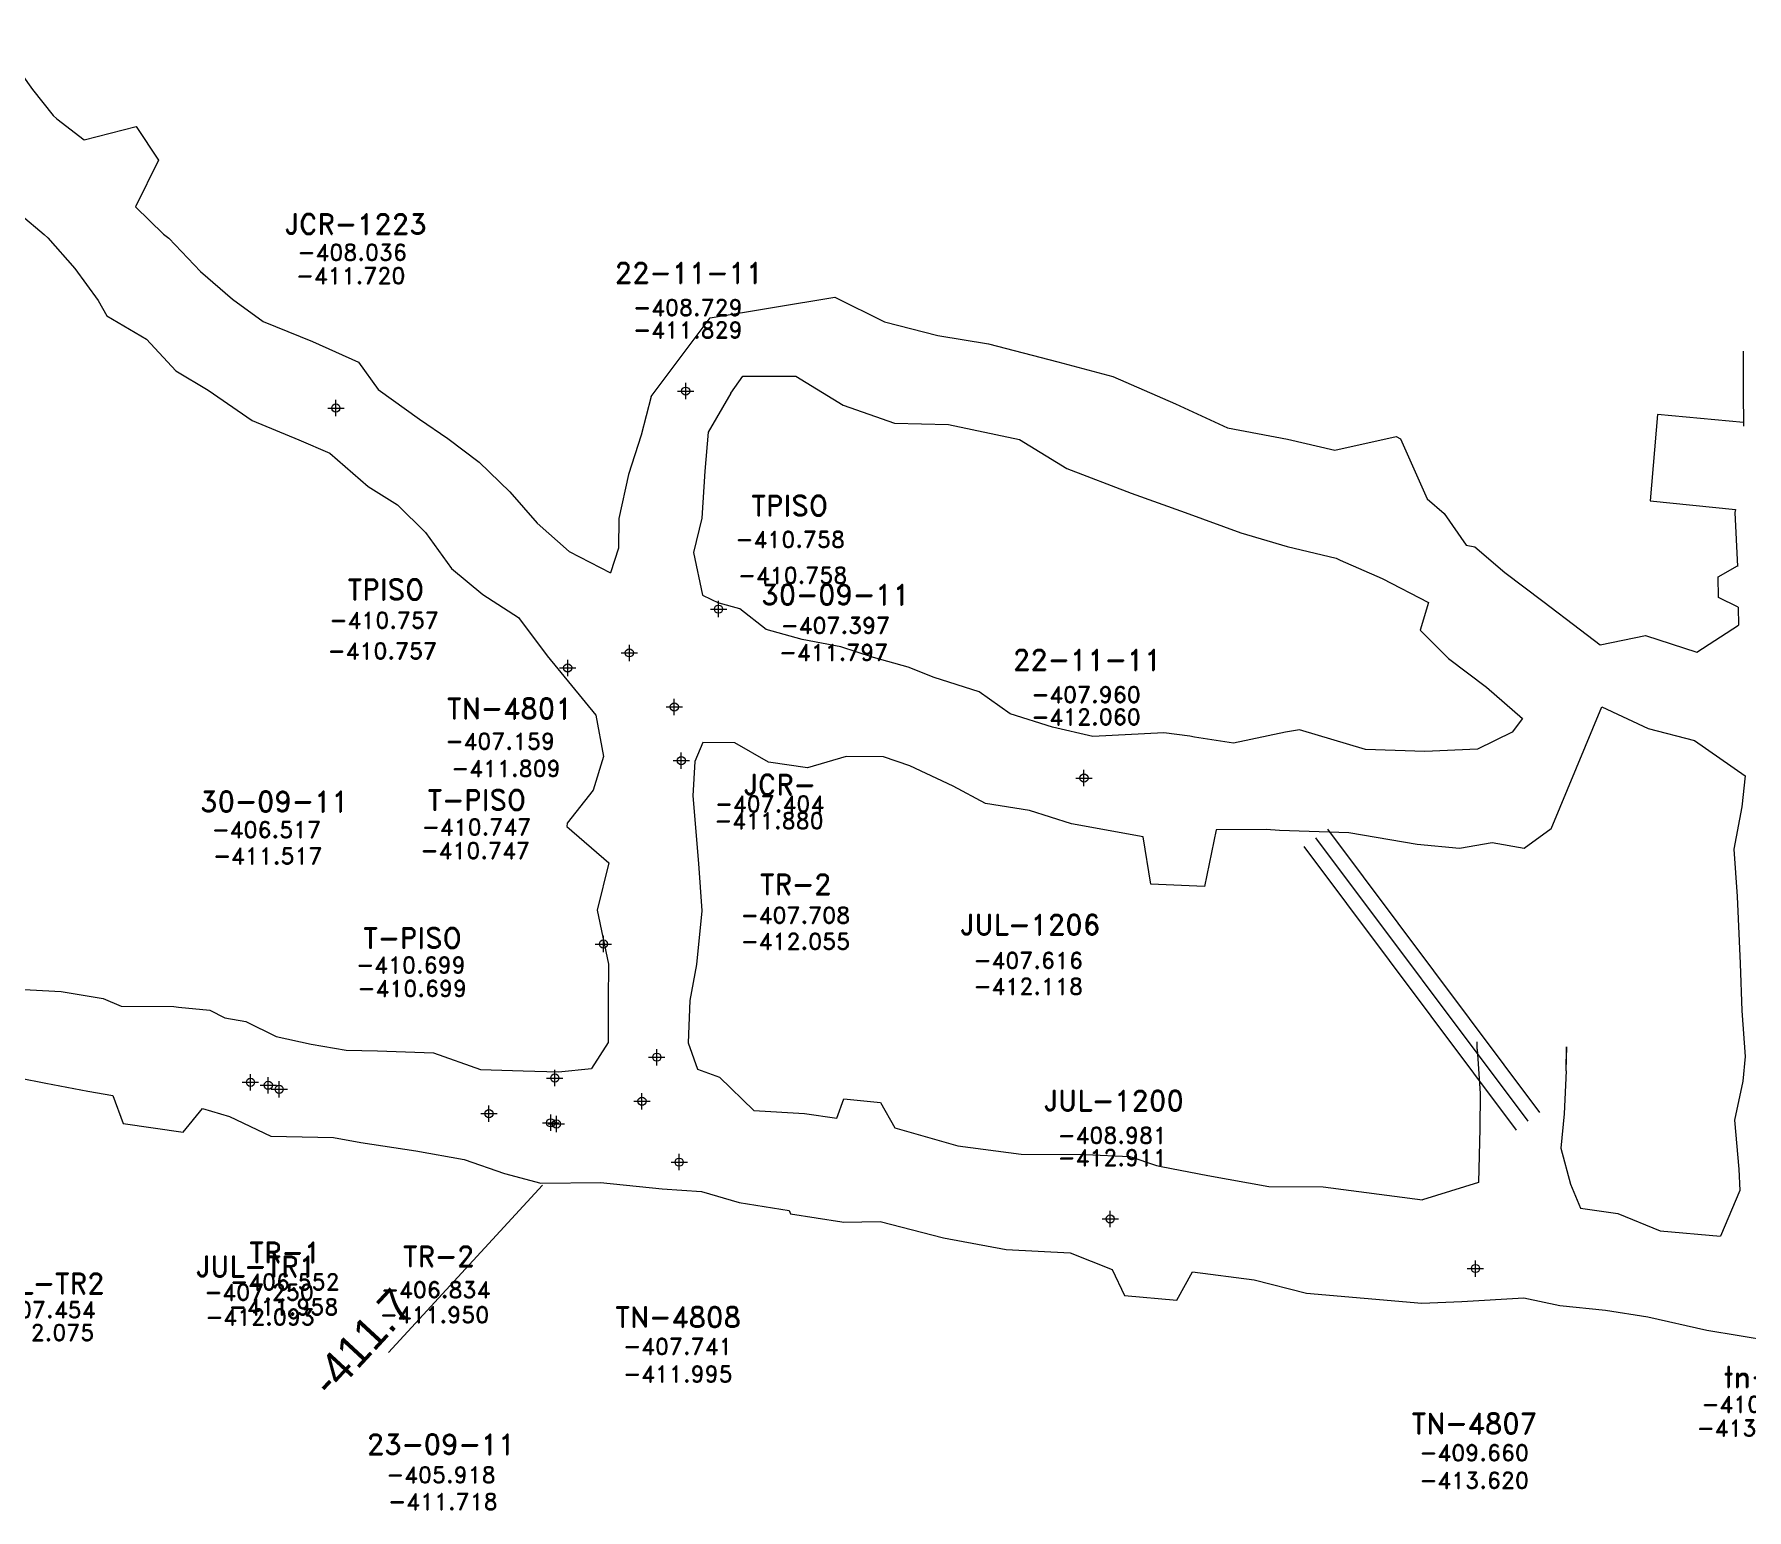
# Model space of a CAD drawing. Extents: x -47776 to 11079, y 0 to 10209.
# Drawn here: x 10360.5 to 10465.4, y 9922.7 to 10013.2 of the extents above; entities that cross this region are included whole.
import ezdxf
from ezdxf.enums import TextEntityAlignment as Align

# ---------------------------------------------------------------- set-up
doc = ezdxf.new("R2010")
doc.units = 0
doc.header["$MEASUREMENT"] = 0
doc.header["$PDMODE"] = 34
doc.header["$PDSIZE"] = 0.5
for name, color, linetype in [('ANTER', 1, 'Continuous'), ('CF-480-7855-EW-SCR', 226, 'Continuous'), ('F-480-8123-W-SCR', 5, 'Continuous'), ('F-480-8194-W-FIC', 4, 'Continuous'), ('F-480-8194-W-SCR', 5, 'Continuous')]:
    doc.layers.add(name, color=color, linetype=linetype)
doc.styles.add('ROMAND', font='ROMAND.SHX')
doc.styles.add('ROMANS', font='ROMANS.SHX', dxfattribs={"width": 2.5})

# ---------------------------------------------------------------- blocks, each defined once
blk = doc.blocks.new('F2')
at = {"lineweight": 0}
blk.add_point((0, 0), dxfattribs=at)
at = {"lineweight": 0, "style": 'ROMAND'}
for tag, height, p in [('NOMBRE', 1.25, (0.2, 6.62)), ('CIELO', 1, (0.14, 4.62)), ('PISO', 1, (0.14, 3.25))]:
    blk.add_attdef(tag, text='', height=height, dxfattribs=at).set_placement(p, align=Align.CENTER)
at = {"lineweight": 0, "style": 'ROMANS', "flags": 1}
for tag, p in [('MINA', (-0.07, -3.26)), ('LOCALIZACION', (-0.07, -4.93)), ('ESTRUCTURA', (-0.07, -6.62)), ('NIVEL', (-0.07, -8.29)), ('OBRA', (-0.07, -10.12)), ('FECHA', (-0.07, -11.79)), ('ATRAS', (-0.07, -13.48)), ('TOPOGRAFO', (2.67, -15.3))]:
    blk.add_attdef(tag, text='', height=1.25, dxfattribs=at).set_placement(p, align=Align.CENTER)

msp = doc.modelspace()

# ---------------------------------------------------------------- linework, layer by layer
at = {"color": 5, "linetype": 'Continuous', "lineweight": 0, "flags": 128}
msp.add_lwpolyline([(10465.16, 9989.36), (10459.9, 9989.85), (10459.45, 9984.56), (10464.67, 9984.03)], dxfattribs=at)
at = {"color": 1, "linetype": 'Continuous', "lineweight": 0, "elevation": -347.46, "flags": 128}
msp.add_lwpolyline([(10438.96, 9963.92), (10451.96, 9946.55)], dxfattribs=at)
at = {"color": 4, "linetype": 'Continuous', "lineweight": 0, "flags": 128}
for points, elevation in [([(10438.96, 9963.92), (10451.96, 9946.55)], -347.46), ([(10391.6, 9942.64), (10382.17, 9932.38)], -410.71)]:
    msp.add_lwpolyline(points, dxfattribs=dict(at, elevation=elevation))
at = {"color": 3, "linetype": 'Continuous', "lineweight": 0, "flags": 128}
for points in [[(10439.68, 9964.46), (10452.68, 9947.09)], [(10438.24, 9963.38), (10451.24, 9946.01)]]:
    msp.add_lwpolyline(points, dxfattribs=at)
at = {"layer": 'CF-480-7855-EW-SCR', "color": 5, "linetype": 'Continuous', "lineweight": 0, "flags": 128}
msp.add_lwpolyline([(10464.85, 9978.05), (10463.64, 9978.64), (10463.62, 9979.91), (10464.81, 9980.58)], dxfattribs=at)
for points, elevation in [([(10448.86, 9950.97), (10448.85, 9951.43)], -413.37), ([(10448.86, 9950.97), (10448.86, 9951.41)], -408.87), ([(10454.3, 9949.65), (10454.33, 9951.11)], -408.87), ([(10454.3, 9949.65), (10454.34, 9951.11)], -413.37)]:
    msp.add_lwpolyline(points, dxfattribs=dict(at, elevation=elevation))
at = {"layer": 'CF-480-7855-EW-SCR', "color": 5, "linetype": 'Continuous', "lineweight": 0}
for points in [[(10465.15, 9993.74, -409.27), (10465.15, 9991.24, -409.47), (10465.16, 9989.14, -409.47)], [(10465.15, 9993.74, -412.97), (10465.15, 9991.24, -413.07), (10465.16, 9989.14, -412.97)], [(10396.29, 9983.48, -407.31), (10396.26, 9981.67, -406.98), (10395.77, 9980.16, -407.35)], [(10396.29, 9983.48, -411.51), (10396.26, 9981.67, -411.68), (10395.77, 9980.16, -411.75)], [(10401.37, 9983.5, -407.35), (10400.85, 9981.41, -406.98), (10401.41, 9978.78, -406.09), (10402.43, 9978.3, -407.39)], [(10401.37, 9983.5, -411.75), (10400.85, 9981.41, -411.68), (10401.41, 9978.78, -411.69), (10402.43, 9978.3, -411.79)], [(10464.67, 9984.03, -412.97), (10464.64, 9983.86, -412.96), (10464.81, 9980.55, -412.96)], [(10464.67, 9984.03, -409.05), (10464.64, 9983.86, -409.06), (10464.81, 9980.55, -408.96)], [(10464.84, 9978.06, -408.75), (10464.86, 9976.94, -408.66)], [(10464.84, 9978.06, -413.03), (10464.86, 9976.94, -413.06)], [(10391.89, 9975.07, -407.35), (10394.88, 9971.43, -407.33), (10395.34, 9968.91, -407.74), (10394.72, 9966.84, -407.85), (10393.11, 9964.82, -407.36), (10393.1, 9964.62, -407.36), (10395.67, 9962.38, -407.51)], [(10391.89, 9975.07, -411.75), (10394.88, 9971.43, -411.73), (10395.34, 9968.91, -411.74), (10394.72, 9966.84, -411.75), (10393.11, 9964.82, -411.76), (10393.1, 9964.62, -411.76), (10395.67, 9962.38, -411.91)], [(10400.93, 9968.59, -407.74), (10400.93, 9968.59, -407.74), (10400.81, 9966.49, -407.85)], [(10400.93, 9968.59, -411.74), (10400.93, 9968.59, -411.74), (10400.81, 9966.49, -411.75)], [(10465.27, 9967.71, -408.13), (10465.07, 9965.82, -407.04), (10464.57, 9963.22, -407.84), (10464.77, 9960.32, -408.84), (10464.97, 9956.22, -409.25), (10465.06, 9953.32, -408.95), (10465.26, 9950.52, -408.95)], [(10465.27, 9967.71, -413.33), (10465.07, 9965.82, -413.24), (10464.57, 9963.22, -413.34), (10464.77, 9960.32, -413.34), (10464.97, 9956.22, -413.35), (10465.06, 9953.32, -413.35), (10465.26, 9950.52, -413.35)], [(10400.81, 9966.49, -407.85), (10401.17, 9962.35, -407.51), (10401.36, 9959.45, -407.22), (10401.04, 9956.15, -408.03), (10400.63, 9953.95, -408.04), (10400.52, 9951.35, -408.05), (10401.11, 9949.75, -407.35)], [(10400.81, 9966.49, -411.75), (10401.17, 9962.35, -411.91), (10401.36, 9959.45, -412.12), (10401.04, 9956.15, -412.03), (10400.63, 9953.95, -412.04), (10400.52, 9951.35, -411.95), (10401.11, 9949.75, -412.05)], [(10395.67, 9962.38, -407.51), (10394.96, 9959.48, -407.22), (10395.64, 9956.18, -408.03), (10395.63, 9953.98, -408.04), (10395.62, 9951.38, -408.05), (10394.61, 9949.78, -407.35)], [(10395.67, 9962.38, -411.91), (10394.96, 9959.48, -412.12), (10395.64, 9956.18, -412.03), (10395.63, 9953.98, -412.04), (10395.62, 9951.38, -411.95), (10394.61, 9949.78, -412.05)], [(10345.39, 9957.26, -411.81), (10346.36, 9957.17, -411.9), (10350.4, 9956.49, -411.83), (10353.62, 9955.74, -411.87), (10354.69, 9955.46, -411.88), (10354.98, 9955.41, -411.88), (10356.97, 9955.18, -411.9), (10358.71, 9954.68, -411.91), (10362.13, 9954.51, -411.84), (10364.69, 9954.08, -411.97)], [(10345.39, 9957.26, -407.53), (10346.36, 9957.17, -407.5), (10350.4, 9956.49, -407.43), (10353.62, 9955.74, -407.77), (10354.69, 9955.46, -407.78), (10354.98, 9955.41, -407.78), (10356.97, 9955.18, -407.9), (10358.71, 9954.68, -407.91), (10362.13, 9954.51, -407.94), (10364.69, 9954.08, -407.97)], [(10364.69, 9954.08, -407.97), (10365.81, 9953.61, -407.45), (10369.02, 9953.58, -407.51), (10369.31, 9953.54, -407.52), (10371.23, 9953.35, -407.71)], [(10364.69, 9954.08, -411.97), (10365.81, 9953.61, -412.05), (10369.02, 9953.58, -411.81), (10369.31, 9953.54, -411.82), (10371.23, 9953.35, -412.11)], [(10371.23, 9953.35, -407.71), (10371.23, 9953.35, -407.71), (10372.16, 9952.89, -407.8), (10373.43, 9952.67, -407.23), (10375.29, 9951.74, -407.22), (10377.44, 9951.28, -406.73), (10379.59, 9950.91, -406.84)], [(10371.23, 9953.35, -412.11), (10371.23, 9953.35, -412.11), (10372.16, 9952.89, -412), (10373.43, 9952.67, -411.63), (10375.29, 9951.74, -411.62), (10377.44, 9951.28, -411.73), (10379.59, 9950.91, -411.74)], [(10342.89, 9952.28, -411.67), (10345.34, 9951.16, -411.9), (10349.4, 9950.58, -411.83), (10352.72, 9950.42, -411.87), (10352.5, 9947.76, -411.88), (10354.97, 9947.29, -411.88), (10356, 9949.46, -411.9), (10357.85, 9949.55, -411.91), (10361.18, 9948.89, -411.84), (10363.75, 9948.4, -411.98)], [(10342.89, 9952.28, -407.57), (10345.34, 9951.16, -407.5), (10349.4, 9950.58, -407.43), (10352.72, 9950.42, -407.77), (10352.5, 9947.76, -407.78), (10354.97, 9947.29, -407.78), (10356, 9949.46, -407.9), (10357.85, 9949.55, -407.91), (10361.18, 9948.89, -407.94), (10363.75, 9948.4, -407.78)], [(10379.59, 9950.91, -406.84), (10379.59, 9950.91, -406.84), (10381.5, 9950.87, -406.75), (10384.94, 9950.75, -406.37), (10387.8, 9949.72, -406.39), (10390.43, 9949.65, -406.3)], [(10379.59, 9950.91, -411.74), (10379.59, 9950.91, -411.74), (10381.5, 9950.87, -411.75), (10384.94, 9950.75, -411.67), (10387.8, 9949.72, -411.89), (10390.43, 9949.65, -412)], [(10448.86, 9950.97, -408.87), (10449.03, 9948.25, -409.1), (10449.02, 9946.1, -409.14), (10448.93, 9942.8, -409.08), (10445.51, 9941.73, -409.15)], [(10448.86, 9950.97, -413.37), (10449.03, 9948.25, -413.4), (10449.02, 9946.1, -413.34), (10448.93, 9942.8, -413.18), (10445.51, 9941.73, -413.15)], [(10465.26, 9950.52, -408.95), (10465.12, 9949.01, -409.23), (10464.62, 9946.63, -409.2), (10464.89, 9943.61, -409.45), (10464.94, 9942.31, -409.43), (10463.75, 9939.51, -408.97)], [(10465.26, 9950.52, -413.35), (10465.12, 9949.01, -413.43), (10464.62, 9946.63, -413.6), (10464.89, 9943.61, -413.55), (10464.94, 9942.31, -413.53), (10463.75, 9939.51, -413.47)], [(10390.43, 9949.65, -406.3), (10392.58, 9949.59, -406.54), (10394.61, 9949.78, -407.35)], [(10390.43, 9949.65, -412), (10392.58, 9949.59, -412.24), (10394.61, 9949.78, -412.05)], [(10401.11, 9949.75, -407.35), (10402.44, 9949.26, -407.87), (10404.55, 9947.21, -407.45), (10407.65, 9947.02, -407.65), (10409.63, 9946.75, -407.85), (10410.06, 9947.92, -407.96), (10412.3, 9947.7, -407.96), (10413.18, 9946.15, -408.24), (10417.05, 9945.04, -408.77), (10420.92, 9944.53, -408.9), (10424.86, 9944.52, -408.93), (10427.58, 9944.4, -408.82), (10429.21, 9943.84, -408.97), (10429.5, 9943.79, -408.98), (10432.35, 9943.24, -408.98), (10436.09, 9942.56, -408.51), (10439.42, 9942.54, -408.61), (10445.51, 9941.73, -409.15)], [(10401.11, 9949.75, -412.05), (10402.44, 9949.26, -411.97), (10404.55, 9947.21, -412.15), (10407.65, 9947.02, -412.25), (10409.63, 9946.75, -412.25), (10410.06, 9947.92, -412.36), (10412.3, 9947.7, -412.36), (10413.18, 9946.15, -412.24), (10417.05, 9945.04, -412.57), (10420.92, 9944.53, -412.7), (10424.86, 9944.52, -412.73), (10427.58, 9944.4, -412.92), (10429.21, 9943.84, -412.97), (10429.5, 9943.79, -412.98), (10432.35, 9943.24, -413.08), (10436.09, 9942.56, -413.21), (10439.42, 9942.54, -413.41), (10445.51, 9941.73, -413.15)], [(10454.3, 9949.65, -408.87), (10454.18, 9947.01, -409.1), (10453.98, 9944.9, -409.14), (10454.58, 9942.7, -409.08), (10455.19, 9941.23, -408.75)], [(10454.3, 9949.65, -413.37), (10454.18, 9947.01, -413.4), (10453.98, 9944.9, -413.34), (10454.58, 9942.7, -413.18), (10455.19, 9941.23, -413.35)], [(10363.75, 9948.4, -407.78), (10365.29, 9948.13, -407.45), (10365.92, 9946.41, -407.51), (10369.6, 9945.88, -407.52), (10370.78, 9947.33, -407.58)], [(10363.75, 9948.4, -411.98), (10365.29, 9948.13, -412.05), (10365.92, 9946.41, -411.81), (10369.6, 9945.88, -411.82), (10370.78, 9947.33, -411.88)], [(10370.78, 9947.33, -407.58), (10370.78, 9947.33, -407.58), (10370.78, 9947.33, -407.58), (10372.44, 9946.85, -407.23), (10374.96, 9945.65, -406.52), (10374.96, 9945.65, -406.52), (10374.96, 9945.65, -406.52)], [(10370.78, 9947.33, -411.88), (10370.78, 9947.33, -411.88), (10370.78, 9947.33, -411.88), (10372.44, 9946.85, -411.63), (10374.96, 9945.65, -411.52), (10374.96, 9945.65, -411.52), (10374.96, 9945.65, -411.52)], [(10374.96, 9945.65, -406.52), (10378.81, 9945.56, -406.44), (10380.48, 9945.26, -406.75), (10383.84, 9944.75, -406.37), (10386.8, 9944.21, -406.39), (10389.28, 9943.35, -406.3)], [(10374.96, 9945.65, -411.52), (10378.81, 9945.56, -411.54), (10380.48, 9945.26, -411.75), (10383.84, 9944.75, -411.67), (10386.8, 9944.21, -411.89), (10389.28, 9943.35, -412)], [(10389.28, 9943.35, -406.3), (10391.51, 9942.77, -406.54), (10395.15, 9942.81, -406.86), (10398.94, 9942.42, -407.29), (10401.34, 9942.24, -407.87), (10403.66, 9941.57, -407.45), (10406.72, 9941.09, -407.65), (10406.79, 9940.88, -407.85), (10409.95, 9940.39, -407.96), (10410.05, 9940.37, -407.96), (10412.28, 9940.42, -408.24), (10416.17, 9939.41, -408.77), (10420, 9938.7, -408.9), (10423.92, 9938.5, -408.93), (10426.49, 9937.48, -408.82), (10427.25, 9935.87, -408.97), (10430.46, 9935.6, -408.98), (10431.42, 9937.32, -408.98), (10435.19, 9936.83, -408.51), (10438.4, 9936.02, -408.61), (10445.47, 9935.41, -408.58)], [(10389.28, 9943.35, -412), (10391.51, 9942.77, -412.24), (10395.15, 9942.81, -411.76), (10398.94, 9942.42, -411.99), (10401.34, 9942.24, -411.97), (10403.66, 9941.57, -412.15), (10406.72, 9941.09, -412.25), (10406.79, 9940.88, -412.25), (10409.95, 9940.39, -412.36), (10410.05, 9940.37, -412.36), (10412.28, 9940.42, -412.24), (10416.17, 9939.41, -412.57), (10420, 9938.7, -412.7), (10423.92, 9938.5, -412.73), (10426.49, 9937.48, -412.92), (10427.25, 9935.87, -412.97), (10430.46, 9935.6, -412.98), (10431.42, 9937.32, -413.08), (10435.19, 9936.83, -413.21), (10438.4, 9936.02, -413.41), (10445.47, 9935.41, -413.08)], [(10455.19, 9941.23, -408.75), (10455.19, 9941.23, -408.75), (10457.48, 9940.9, -409.03)], [(10455.19, 9941.23, -413.35), (10455.19, 9941.23, -413.35), (10457.48, 9940.9, -413.33)], [(10457.48, 9940.9, -413.33), (10460.06, 9939.83, -413.39), (10463.75, 9939.51, -413.47)], [(10457.48, 9940.9, -409.03), (10460.06, 9939.83, -409.19), (10463.75, 9939.51, -408.97)], [(10445.47, 9935.41, -408.58), (10445.47, 9935.41, -408.58), (10447.92, 9935.52, -408.71), (10451.72, 9935.74, -408.63), (10453.92, 9935.27, -408.75), (10453.92, 9935.27, -408.75), (10456.72, 9934.98, -409.07)], [(10445.47, 9935.41, -413.08), (10445.47, 9935.41, -413.08), (10447.92, 9935.52, -413.31), (10451.72, 9935.74, -413.13), (10453.92, 9935.27, -413.35), (10453.92, 9935.27, -413.35), (10456.72, 9934.98, -413.37)], [(10456.72, 9934.98, -409.07), (10459.31, 9934.58, -409.19), (10462.93, 9933.76, -408.97), (10466.88, 9933.1, -409.55), (10469.49, 9932.33, -409.6), (10472.61, 9932.19, -409.57), (10475.09, 9931.94, -409.62), (10478.28, 9931.59, -409.48), (10481.16, 9930.57, -409.54), (10484.8, 9929.86, -409.62), (10488.75, 9928.94, -409.78), (10488.98, 9927.34, -409.81), (10490.51, 9927, -409.81)], [(10456.72, 9934.98, -413.37), (10459.31, 9934.58, -413.39), (10462.93, 9933.76, -413.47), (10466.88, 9933.1, -413.55), (10469.49, 9932.33, -413.6), (10472.61, 9932.19, -413.57), (10475.09, 9931.94, -413.62), (10478.28, 9931.59, -413.68), (10481.16, 9930.57, -413.64), (10484.8, 9929.86, -413.72), (10488.75, 9928.94, -413.68), (10488.98, 9927.34, -413.61), (10490.51, 9927, -413.61)]]:
    msp.add_polyline3d(points, dxfattribs=at)
at = {"layer": 'F-480-8123-W-SCR', "color": 5, "linetype": 'Continuous', "lineweight": 0, "flags": 128}
for points, elevation in [([(10398.26, 9990.95), (10401.88, 9995.77), (10409.52, 9997.05)], -407.59), ([(10398.26, 9990.95), (10401.88, 9995.77), (10409.52, 9997.05)], -411.79), ([(10403.15, 9991.17), (10403.88, 9992.2), (10407.12, 9992.21)], -407.59), ([(10403.15, 9991.17), (10403.88, 9992.2), (10407.12, 9992.21)], -411.79)]:
    msp.add_lwpolyline(points, dxfattribs=dict(at, elevation=elevation))
at = {"layer": 'F-480-8123-W-SCR', "color": 5, "linetype": 'Continuous', "lineweight": 0}
for points in [[(10409.52, 9997.05, -407.59), (10412.56, 9995.54, -407.51), (10415.83, 9994.7, -408.27), (10418.92, 9994.18, -408.53), (10423.17, 9993.08, -408.61), (10426.53, 9992.19, -408.18), (10430.38, 9990.51, -407.96), (10433.56, 9989.04, -408.32), (10437.23, 9988.34, -407.99), (10440.14, 9987.68, -407.55), (10443.89, 9988.5, -407.8), (10444.16, 9988.37, -407.81), (10445.79, 9984.68, -408.05)], [(10409.52, 9997.05, -411.79), (10412.56, 9995.54, -412.31), (10415.83, 9994.7, -412.37), (10418.92, 9994.18, -412.63), (10423.17, 9993.08, -412.81), (10426.53, 9992.19, -412.98), (10430.38, 9990.51, -413.06), (10433.56, 9989.04, -413.02), (10437.23, 9988.34, -412.99), (10440.14, 9987.68, -412.85), (10443.89, 9988.5, -412.9), (10444.16, 9988.37, -412.91), (10445.79, 9984.68, -413.45)], [(10407.12, 9992.21, -407.59), (10410.03, 9990.43, -407.51), (10413.17, 9989.33, -408.27), (10416.48, 9989.25, -408.53), (10420.82, 9988.33, -408.61), (10423.73, 9986.55, -408.18), (10427.67, 9985.04, -407.96), (10430.98, 9983.85, -408.32), (10434.39, 9982.61, -407.99), (10437.21, 9981.77, -407.55), (10440.21, 9981.06, -407.8), (10440.47, 9980.93, -407.81), (10443.03, 9979.81, -408.05)], [(10407.12, 9992.21, -411.79), (10410.03, 9990.43, -412.31), (10413.17, 9989.33, -412.37), (10416.48, 9989.25, -412.63), (10420.82, 9988.33, -412.81), (10423.73, 9986.55, -412.98), (10427.67, 9985.04, -413.06), (10430.98, 9983.85, -413.02), (10434.39, 9982.61, -412.99), (10437.21, 9981.77, -412.85), (10440.21, 9981.06, -412.9), (10440.47, 9980.93, -412.91), (10443.03, 9979.81, -413.45)], [(10398.26, 9990.95, -407.59), (10397.66, 9988.6, -407.31), (10396.87, 9986.18, -407.24), (10396.29, 9983.48, -407.31)], [(10398.26, 9990.95, -411.79), (10397.66, 9988.6, -411.41), (10396.87, 9986.18, -411.44), (10396.29, 9983.48, -411.51)], [(10403.15, 9991.17, -407.59), (10401.76, 9988.78, -407.31), (10401.56, 9986.39, -407.24), (10401.37, 9983.5, -407.35)], [(10403.15, 9991.17, -411.79), (10401.76, 9988.78, -411.41), (10401.56, 9986.39, -411.44), (10401.37, 9983.5, -411.75)], [(10445.79, 9984.68, -408.05), (10446.83, 9983.8, -407.98), (10448.18, 9981.85, -408.49), (10448.71, 9981.74, -408.49), (10450.55, 9980.18, -408.8), (10452.87, 9978.42, -408.42), (10455.19, 9976.67, -408.83), (10456.39, 9975.74, -407.81)], [(10445.79, 9984.68, -413.45), (10446.83, 9983.8, -413.28), (10448.18, 9981.85, -413.29), (10448.71, 9981.74, -413.29), (10450.55, 9980.18, -413.2), (10452.87, 9978.42, -413.22), (10455.19, 9976.67, -413.13), (10456.39, 9975.74, -412.21)], [(10443.03, 9979.81, -413.45), (10445.88, 9978.33, -413.29), (10445.37, 9976.64, -413.29), (10447.1, 9974.9, -413.2), (10449.42, 9973.15, -413.22), (10451.63, 9971.23, -413.13)], [(10443.03, 9979.81, -408.05), (10445.88, 9978.33, -408.49), (10445.37, 9976.64, -408.49), (10447.1, 9974.9, -408.8), (10449.42, 9973.15, -408.42), (10451.63, 9971.23, -408.83)], [(10456.39, 9975.74, -407.81), (10459.17, 9976.31, -408.44), (10462.3, 9975.3, -408.69), (10464.86, 9976.94, -408.66)], [(10456.39, 9975.74, -412.21), (10459.17, 9976.31, -412.54), (10462.3, 9975.3, -412.69), (10464.86, 9976.94, -413.06)], [(10453.38, 9964.48, -406.75), (10456.49, 9971.94, -407.81), (10459.32, 9970.61, -408.44), (10462.17, 9969.88, -408.69), (10465.27, 9967.71, -408.13)], [(10453.38, 9964.48, -412.55), (10456.49, 9971.94, -412.21), (10459.32, 9970.61, -412.54), (10462.17, 9969.88, -412.69), (10465.27, 9967.71, -413.33)]]:
    msp.add_polyline3d(points, dxfattribs=at)
at = {"layer": 'F-480-8194-W-SCR', "linetype": 'Continuous', "lineweight": 0}
for points in [[(10357.94, 10013.16, -407.52), (10360.37, 10009.77, -407.46), (10361.63, 10008.17, -407.36), (10361.86, 10007.97, -407.36), (10363.53, 10006.69, -407.56), (10366.72, 10007.51, -407.36), (10368.09, 10005.44, -407.36), (10366.68, 10002.59, -408.28)], [(10357.94, 10013.16, -411.62), (10360.37, 10009.77, -411.46), (10361.63, 10008.17, -411.46), (10361.86, 10007.97, -411.46), (10363.53, 10006.69, -411.46), (10366.72, 10007.51, -411.46), (10368.09, 10005.44, -411.46), (10366.68, 10002.59, -411.68)], [(10355.38, 10008.17, -407.52), (10356.93, 10005.74, -407.46), (10356.05, 10003.3, -407.36), (10357, 10002.27, -407.36), (10359.63, 10002.12, -407.56), (10361.08, 10000.89, -407.36), (10361.31, 10000.69, -407.36), (10362.96, 9998.81, -408.28)], [(10355.38, 10008.17, -411.62), (10356.93, 10005.74, -411.46), (10356.05, 10003.3, -411.46), (10357, 10002.27, -411.46), (10359.63, 10002.12, -411.46), (10361.08, 10000.89, -411.46), (10361.31, 10000.69, -411.46), (10362.96, 9998.81, -411.68)], [(10366.68, 10002.59, -408.28), (10368.39, 10000.91, -407.96)], [(10366.68, 10002.59, -411.68), (10368.39, 10000.91, -411.66)], [(10368.39, 10000.91, -407.96), (10368.39, 10000.91, -407.96), (10368.72, 10000.67, -407.45), (10370.66, 9998.62, -407.73), (10372.63, 9996.92, -407.61), (10374.49, 9995.56, -407.29)], [(10368.39, 10000.91, -411.66), (10368.39, 10000.91, -411.66), (10368.72, 10000.67, -411.55), (10370.66, 9998.62, -411.63), (10372.63, 9996.92, -411.61), (10374.49, 9995.56, -411.69)], [(10362.96, 9998.81, -408.28), (10364.4, 9996.84, -407.96)], [(10362.96, 9998.81, -411.68), (10364.4, 9996.84, -411.66)], [(10364.4, 9996.84, -407.96), (10364.4, 9996.84, -407.96), (10364.92, 9995.9, -407.45), (10367.36, 9994.47, -407.73), (10369.14, 9992.54, -407.61), (10371.13, 9991.34, -407.29)], [(10364.4, 9996.84, -411.66), (10364.4, 9996.84, -411.66), (10364.92, 9995.9, -411.55), (10367.36, 9994.47, -411.63), (10369.14, 9992.54, -411.61), (10371.13, 9991.34, -411.69)], [(10374.49, 9995.56, -407.29), (10377.52, 9994.33, -407.55), (10380.33, 9993.07, -407.65), (10381.55, 9991.38, -407.65), (10384.08, 9989.58, -407.65), (10385.81, 9988.38, -407.55), (10387.72, 9986.93, -407.35), (10389.61, 9985.11, -407.05), (10391.29, 9983.2, -407.05), (10393.24, 9981.46, -407.25), (10395.77, 9980.16, -407.35)], [(10374.49, 9995.56, -411.69), (10377.52, 9994.33, -411.85), (10380.33, 9993.07, -411.85), (10381.55, 9991.38, -412.05), (10384.08, 9989.58, -411.85), (10385.81, 9988.38, -411.85), (10387.72, 9986.93, -411.85), (10389.61, 9985.11, -411.85), (10391.29, 9983.2, -411.85), (10393.24, 9981.46, -411.65), (10395.77, 9980.16, -411.75)], [(10371.13, 9991.34, -407.29), (10373.82, 9989.48, -407.55), (10376.69, 9988.3, -407.65), (10378.58, 9987.48, -407.65), (10380.93, 9985.44, -407.65), (10382.72, 9984.33, -407.55), (10384.45, 9982.63, -407.35), (10386.03, 9980.42, -407.05), (10387.96, 9978.83, -407.05), (10390.14, 9977.41, -407.25), (10391.89, 9975.07, -407.35)], [(10371.13, 9991.34, -411.69), (10373.82, 9989.48, -411.85), (10376.69, 9988.3, -411.85), (10378.58, 9987.48, -412.05), (10380.93, 9985.44, -411.85), (10382.72, 9984.33, -411.85), (10384.45, 9982.63, -411.85), (10386.03, 9980.42, -411.85), (10387.96, 9978.83, -411.85), (10390.14, 9977.41, -411.65), (10391.89, 9975.07, -411.75)], [(10425.31, 9970.13, -407.08), (10422.84, 9970.7, -406.97), (10420.26, 9971.52, -407.69), (10418.35, 9972.87, -407.92), (10415.59, 9973.74, -407.93), (10414, 9974.38, -406.87), (10411.88, 9974.97, -406.5), (10409.89, 9975.62, -406.94), (10407.52, 9976.07, -407.06), (10405.3, 9976.68, -407.19), (10403.69, 9977.96, -407.43), (10402.43, 9978.3, -407.39)], [(10425.31, 9970.13, -411.88), (10422.84, 9970.7, -411.97), (10420.26, 9971.52, -412.09), (10418.35, 9972.87, -412.02), (10415.59, 9973.74, -412.03), (10414, 9974.38, -411.97), (10411.88, 9974.97, -411.9), (10409.89, 9975.62, -411.94), (10407.52, 9976.07, -411.76), (10405.3, 9976.68, -411.79), (10403.69, 9977.96, -411.83), (10402.43, 9978.3, -411.79)], [(10451.63, 9971.23, -408.83), (10451.63, 9971.23, -408.83), (10450.99, 9970.4, -407.4), (10448.88, 9969.36, -406.27), (10445.65, 9969.21, -406.82), (10445.65, 9969.21, -406.82)], [(10451.63, 9971.23, -413.13), (10451.63, 9971.23, -413.13), (10450.99, 9970.4, -412.9), (10448.88, 9969.36, -412.77), (10445.65, 9969.21, -412.52), (10445.65, 9969.21, -412.52)], [(10424, 9964.78, -407.96), (10421.43, 9965.59, -406.97), (10418.75, 9966.02, -407.69), (10416.76, 9967.09, -407.92), (10414.1, 9968.34, -407.93), (10412.49, 9968.89, -406.87), (10410.21, 9968.9, -406.5), (10407.84, 9968.2, -406.94), (10405.45, 9968.55, -407.06), (10403.39, 9969.74, -407.19), (10401.43, 9969.76, -407.43), (10400.93, 9968.59, -407.74)], [(10424, 9964.78, -412.06), (10421.43, 9965.59, -411.97), (10418.75, 9966.02, -412.09), (10416.76, 9967.09, -412.02), (10414.1, 9968.34, -412.03), (10412.49, 9968.89, -411.97), (10410.21, 9968.9, -411.9), (10407.84, 9968.2, -411.94), (10405.45, 9968.55, -411.76), (10403.39, 9969.74, -411.79), (10401.43, 9969.76, -411.83), (10400.93, 9968.59, -411.74)], [(10429.67, 9970.35, -406.86), (10425.31, 9970.13, -407.08)], [(10429.67, 9970.35, -412.26), (10425.31, 9970.13, -411.88)], [(10445.65, 9969.21, -406.82), (10445.65, 9969.21, -406.82), (10442.01, 9969.33, -407.74), (10442.01, 9969.33, -407.74), (10437.97, 9970.54, -407.65), (10437.12, 9970.4, -407.73), (10433.93, 9969.71, -407.16), (10431.55, 9970.08, -407.21), (10431.26, 9970.14, -407.2), (10429.67, 9970.35, -406.86)], [(10445.65, 9969.21, -412.52), (10445.65, 9969.21, -412.52), (10442.01, 9969.33, -412.54), (10442.01, 9969.33, -412.54), (10437.97, 9970.54, -412.45), (10437.12, 9970.4, -412.43), (10433.93, 9969.71, -412.36), (10431.55, 9970.08, -412.41), (10431.26, 9970.14, -412.4), (10429.67, 9970.35, -412.26)], [(10428.4, 9963.98, -406.86), (10424, 9964.78, -407.96)], [(10428.4, 9963.98, -412.26), (10424, 9964.78, -412.06)], [(10445.18, 9963.52, -406.94), (10445.18, 9963.52, -406.94), (10440.99, 9964.23, -407.74), (10440.99, 9964.23, -407.74), (10436.74, 9964.36, -407.65), (10435.93, 9964.42, -407.73), (10432.87, 9964.41, -407.16), (10432.15, 9960.94, -407.21), (10428.87, 9961.08, -407.2), (10428.4, 9963.98, -406.86)], [(10445.18, 9963.52, -412.64), (10445.18, 9963.52, -412.64), (10440.99, 9964.23, -412.54), (10440.99, 9964.23, -412.54), (10436.74, 9964.36, -412.45), (10435.93, 9964.42, -412.43), (10432.87, 9964.41, -412.36), (10432.15, 9960.94, -412.41), (10428.87, 9961.08, -412.4), (10428.4, 9963.98, -412.26)], [(10453.38, 9964.48, -406.75), (10451.74, 9963.26, -407.03), (10449.77, 9963.61, -407.4), (10447.78, 9963.26, -406.27), (10445.18, 9963.52, -406.94), (10445.18, 9963.52, -406.94)], [(10453.38, 9964.48, -412.55), (10451.74, 9963.26, -412.93), (10449.77, 9963.61, -412.9), (10447.78, 9963.26, -412.77), (10445.18, 9963.52, -412.64), (10445.18, 9963.52, -412.64)]]:
    msp.add_polyline3d(points, dxfattribs=at)

# ---------------------------------------------------------------- block references
at = {"color": 4, "linetype": 'Continuous', "lineweight": 0}
ref = msp.add_blockref('F2', (10448.75, 9937.53, -409.66), dxfattribs=at)
ref.add_attrib('NOMBRE', 'TN-4807', dxfattribs={"lineweight": 0, "height": 1.25, "style": 'ROMAND'}).set_placement((10448.68, 9927.41, -409.66), align=Align.CENTER)
ref.add_attrib('CIELO', '-409.660', dxfattribs={"lineweight": 0, "height": 1, "style": 'ROMAND'}).set_placement((10448.68, 9925.74, -409.66), align=Align.CENTER)
ref.add_attrib('PISO', '-413.620', dxfattribs={"lineweight": 0, "height": 1, "style": 'ROMAND'}).set_placement((10448.68, 9924.05, -409.66), align=Align.CENTER)
ref = msp.add_blockref('F2', (10471.63, 9933.94, -410.59), dxfattribs=at)
ref.add_attrib('NOMBRE', 'tn-4806', dxfattribs={"lineweight": 0, "height": 1.25, "style": 'ROMAND'}).set_placement((10467.6, 9930.27, -410.59), align=Align.CENTER)
ref.add_attrib('CIELO', '-410.59438', dxfattribs={"lineweight": 0, "height": 1, "style": 'ROMAND'}).set_placement((10466.81, 9928.71, -410.59), align=Align.CENTER)
ref.add_attrib('PISO', '-413.67800', dxfattribs={"lineweight": 0, "height": 1, "style": 'ROMAND'}).set_placement((10466.52, 9927.25, -410.59), align=Align.CENTER)
at = {"layer": 'ANTER', "color": 1, "linetype": 'Continuous', "lineweight": 0}
ref = msp.add_blockref('F2', (10400.11, 9968.65, -407.4), dxfattribs=at)
ref.add_attrib('NOMBRE', '30-09-11', dxfattribs={"layer": '0', "lineweight": 0, "height": 1.25, "style": 'ROMAND'}).set_placement((10409.56, 9978.2, -407.4), align=Align.CENTER)
ref.add_attrib('CIELO', '-407.397', dxfattribs={"layer": '0', "lineweight": 0, "height": 1, "style": 'ROMAND'}).set_placement((10409.56, 9976.43, -407.4), align=Align.CENTER)
ref.add_attrib('PISO', '-411.797', dxfattribs={"layer": '0', "lineweight": 0, "height": 1, "style": 'ROMAND'}).set_placement((10409.45, 9974.78, -407.4), align=Align.CENTER)
ref = msp.add_blockref('F2', (10375.48, 9948.51, -406.52), dxfattribs=at)
ref.add_attrib('NOMBRE', '30-09-11', dxfattribs={"layer": '0', "lineweight": 0, "height": 1.25, "style": 'ROMAND'}).set_placement((10375.19, 9965.52, -406.52), align=Align.CENTER)
ref.add_attrib('CIELO', '-406.517', dxfattribs={"layer": '0', "lineweight": 0, "height": 1, "style": 'ROMAND'}).set_placement((10374.71, 9963.92, -406.52), align=Align.CENTER)
ref.add_attrib('PISO', '-411.517', dxfattribs={"layer": '0', "lineweight": 0, "height": 1, "style": 'ROMAND'}).set_placement((10374.79, 9962.31, -406.52), align=Align.CENTER)
ref = msp.add_blockref('F2', (10395.34, 9957.41, -410.75), dxfattribs=at)
ref.add_attrib('NOMBRE', 'T-PISO', dxfattribs={"layer": '0', "lineweight": 0, "height": 1.25, "style": 'ROMAND'}).set_placement((10387.58, 9965.61, -410.75), align=Align.CENTER)
ref.add_attrib('CIELO', '-410.747', dxfattribs={"layer": '0', "lineweight": 0, "height": 1, "style": 'ROMAND'}).set_placement((10387.58, 9964.08, -410.75), align=Align.CENTER)
ref.add_attrib('PISO', '-410.747', dxfattribs={"layer": '0', "lineweight": 0, "height": 1, "style": 'ROMAND'}).set_placement((10387.5, 9962.64, -410.75), align=Align.CENTER)
ref = msp.add_blockref('F2', (10398.61, 9950.48, -407.71), dxfattribs=at)
ref.add_attrib('NOMBRE', 'TR-2', dxfattribs={"layer": '0', "lineweight": 0, "height": 1.25, "style": 'ROMAND'}).set_placement((10407.11, 9960.45, -407.71), align=Align.CENTER)
ref.add_attrib('CIELO', '-407.708', dxfattribs={"layer": '0', "lineweight": 0, "height": 1, "style": 'ROMAND'}).set_placement((10407.11, 9958.68, -407.71), align=Align.CENTER)
ref.add_attrib('PISO', '-412.055', dxfattribs={"layer": '0', "lineweight": 0, "height": 1, "style": 'ROMAND'}).set_placement((10407.11, 9957.08, -407.71), align=Align.CENTER)
ref = msp.add_blockref('F2', (10392.36, 9949.2, -410.7), dxfattribs=at)
ref.add_attrib('NOMBRE', 'T-PISO', dxfattribs={"layer": '0', "lineweight": 0, "height": 1.25, "style": 'ROMAND'}).set_placement((10383.64, 9957.16, -410.7), align=Align.CENTER)
ref.add_attrib('CIELO', '-410.699', dxfattribs={"layer": '0', "lineweight": 0, "height": 1, "style": 'ROMAND'}).set_placement((10383.56, 9955.63, -410.7), align=Align.CENTER)
ref.add_attrib('PISO', '-410.699', dxfattribs={"layer": '0', "lineweight": 0, "height": 1, "style": 'ROMAND'}).set_placement((10383.64, 9954.19, -410.7), align=Align.CENTER)
ref = msp.add_blockref('F2', (10392.46, 9946.39, -406.55), dxfattribs=at)
ref.add_attrib('NOMBRE', 'TR-1', dxfattribs={"layer": '0', "lineweight": 0, "height": 1.25, "style": 'ROMAND'}).set_placement((10375.84, 9937.89, -406.55), align=Align.CENTER)
ref.add_attrib('CIELO', '-406.552', dxfattribs={"layer": '0', "lineweight": 0, "height": 1, "style": 'ROMAND'}).set_placement((10375.84, 9936.21, -406.55), align=Align.CENTER)
ref.add_attrib('PISO', '-411.958', dxfattribs={"layer": '0', "lineweight": 0, "height": 1, "style": 'ROMAND'}).set_placement((10375.76, 9934.68, -406.55), align=Align.CENTER)
ref = msp.add_blockref('F2', (10388.33, 9947.02, -405.92), dxfattribs=at)
ref.add_attrib('NOMBRE', '23-09-11', dxfattribs={"layer": '0', "lineweight": 0, "height": 1.25, "style": 'ROMAND'}).set_placement((10385.4, 9926.14, -405.92), align=Align.CENTER)
ref.add_attrib('CIELO', '-405.918', dxfattribs={"layer": '0', "lineweight": 0, "height": 1, "style": 'ROMAND'}).set_placement((10385.4, 9924.39, -405.92), align=Align.CENTER)
ref.add_attrib('PISO', '-411.718', dxfattribs={"layer": '0', "lineweight": 0, "height": 1, "style": 'ROMAND'}).set_placement((10385.52, 9922.75, -405.92), align=Align.CENTER)
ref = msp.add_blockref('F2', (10392.11, 9946.46, -406.83), dxfattribs=at)
ref.add_attrib('NOMBRE', 'TR-2', dxfattribs={"layer": '0', "lineweight": 0, "height": 1.25, "style": 'ROMAND'}).set_placement((10385.24, 9937.65, -406.83), align=Align.CENTER)
ref.add_attrib('CIELO', '-406.834', dxfattribs={"layer": '0', "lineweight": 0, "height": 1, "style": 'ROMAND'}).set_placement((10385.08, 9935.73, -406.83), align=Align.CENTER)
ref.add_attrib('PISO', '-411.950', dxfattribs={"layer": '0', "lineweight": 0, "height": 1, "style": 'ROMAND'}).set_placement((10385, 9934.2, -406.83), align=Align.CENTER)
ref = msp.add_blockref('F2', (10399.98, 9944.05, -407.74), dxfattribs=at)
ref.add_attrib('NOMBRE', 'TN-4808', dxfattribs={"layer": '0', "lineweight": 0, "height": 1.25, "style": 'ROMAND'}).set_placement((10399.91, 9933.93, -407.74), align=Align.CENTER)
ref.add_attrib('CIELO', '-407.741', dxfattribs={"layer": '0', "lineweight": 0, "height": 1, "style": 'ROMAND'}).set_placement((10399.91, 9932.26, -407.74), align=Align.CENTER)
ref.add_attrib('PISO', '-411.995', dxfattribs={"layer": '0', "lineweight": 0, "height": 1, "style": 'ROMAND'}).set_placement((10399.91, 9930.57, -407.74), align=Align.CENTER)
at = {"layer": 'F-480-8194-W-FIC', "color": 4, "linetype": 'Continuous', "lineweight": 0}
ref = msp.add_blockref('F2', (10378.95, 9990.25, -408.04), dxfattribs=at)
ref.add_attrib('NOMBRE', 'JCR-1223', dxfattribs={"layer": '0', "lineweight": 0, "height": 1.25, "style": 'ROMAND'}).set_placement((10380.15, 10000.9, -408.04), align=Align.CENTER)
ref.add_attrib('CIELO', '-408.036', dxfattribs={"layer": '0', "lineweight": 0, "height": 1, "style": 'ROMAND'}).set_placement((10379.96, 9999.29, -408.04), align=Align.CENTER)
ref.add_attrib('PISO', '-411.720', dxfattribs={"layer": '0', "lineweight": 0, "height": 1, "style": 'ROMAND'}).set_placement((10379.87, 9997.86, -408.04), align=Align.CENTER)
for p, values in [((10400.38, 9991.29, -408.73), {'NOMBRE': '22-11-11', 'CIELO': '-408.729', 'PISO': '-411.829'}), ((10424.77, 9967.58, -407.96), {'NOMBRE': '22-11-11', 'CIELO': '-407.960', 'PISO': '-412.060'}), ((10426.38, 9940.57, -408.98), {'NOMBRE': 'JUL-1200', 'CIELO': '-408.981', 'PISO': '-412.911'})]:
    msp.add_blockref('F2', p, dxfattribs=at).add_auto_attribs(values)
ref = msp.add_blockref('F2', (10402.39, 9977.93, -410.76), dxfattribs=at)
ref.add_attrib('NOMBRE', 'TPISO', dxfattribs={"layer": '0', "lineweight": 0, "height": 1.25, "style": 'ROMAND'}).set_placement((10406.74, 9983.65, -410.76), align=Align.CENTER)
ref.add_attrib('CIELO', '-410.758', dxfattribs={"layer": '0', "lineweight": 0, "height": 1, "style": 'ROMAND'}).set_placement((10406.79, 9981.7, -410.76), align=Align.CENTER)
ref.add_attrib('PISO', '-410.758', dxfattribs={"layer": '0', "lineweight": 0, "height": 1, "style": 'ROMAND'}).set_placement((10406.94, 9979.5, -410.76), align=Align.CENTER)
ref = msp.add_blockref('F2', (10393.15, 9974.33, -410.76), dxfattribs=at)
ref.add_attrib('NOMBRE', 'TPISO', dxfattribs={"layer": '0', "lineweight": 0, "height": 1.25, "style": 'ROMAND'}).set_placement((10382.01, 9978.51, -410.76), align=Align.CENTER)
ref.add_attrib('CIELO', '-410.757', dxfattribs={"layer": '0', "lineweight": 0, "height": 1, "style": 'ROMAND'}).set_placement((10381.92, 9976.75, -410.76), align=Align.CENTER)
ref.add_attrib('PISO', '-410.757', dxfattribs={"layer": '0', "lineweight": 0, "height": 1, "style": 'ROMAND'}).set_placement((10381.81, 9974.87, -410.76), align=Align.CENTER)
ref = msp.add_blockref('F2', (10396.93, 9975.25, -407.16), dxfattribs=at)
ref.add_attrib('NOMBRE', 'TN-4801', dxfattribs={"layer": '0', "lineweight": 0, "height": 1.25, "style": 'ROMAND'}).set_placement((10389.6, 9971.22, -407.16), align=Align.CENTER)
ref.add_attrib('CIELO', '-407.159', dxfattribs={"layer": '0', "lineweight": 0, "height": 1, "style": 'ROMAND'}).set_placement((10389.03, 9969.34, -407.16), align=Align.CENTER)
ref.add_attrib('PISO', '-411.809', dxfattribs={"layer": '0', "lineweight": 0, "height": 1, "style": 'ROMAND'}).set_placement((10389.38, 9967.67, -407.16), align=Align.CENTER)
ref = msp.add_blockref('F2', (10399.68, 9971.94, -407.4), dxfattribs=at)
ref.add_attrib('NOMBRE', 'JCR-', dxfattribs={"layer": '0', "lineweight": 0, "height": 1.25, "style": 'ROMAND'}).set_placement((10406.11, 9966.55, -407.4), align=Align.CENTER)
ref.add_attrib('CIELO', '-407.404', dxfattribs={"layer": '0', "lineweight": 0, "height": 1, "style": 'ROMAND'}).set_placement((10405.53, 9965.5, -407.4), align=Align.CENTER)
ref.add_attrib('PISO', '-411.880', dxfattribs={"layer": '0', "lineweight": 0, "height": 1, "style": 'ROMAND'}).set_placement((10405.49, 9964.47, -407.4), align=Align.CENTER)
ref = msp.add_blockref('F2', (10397.7, 9947.78, -407.62), dxfattribs=at)
ref.add_attrib('NOMBRE', 'JUL-1206', dxfattribs={"layer": '0', "lineweight": 0, "height": 1.25, "style": 'ROMAND'}).set_placement((10421.46, 9957.97, -407.62), align=Align.CENTER)
ref.add_attrib('CIELO', '-407.616', dxfattribs={"layer": '0', "lineweight": 0, "height": 1, "style": 'ROMAND'}).set_placement((10421.37, 9955.91, -407.62), align=Align.CENTER)
ref.add_attrib('PISO', '-412.118', dxfattribs={"layer": '0', "lineweight": 0, "height": 1, "style": 'ROMAND'}).set_placement((10421.37, 9954.32, -407.62), align=Align.CENTER)
ref = msp.add_blockref('F2', (10373.72, 9948.94, -407.45), dxfattribs=at)
ref.add_attrib('NOMBRE', 'JUL-TR2', dxfattribs={"layer": '0', "lineweight": 0, "height": 1.25, "style": 'ROMAND'}).set_placement((10361.09, 9935.99, -407.45), align=Align.CENTER)
ref.add_attrib('CIELO', '-407.454', dxfattribs={"layer": '0', "lineweight": 0, "height": 1, "style": 'ROMAND'}).set_placement((10360.9, 9934.5, -407.45), align=Align.CENTER)
ref.add_attrib('PISO', '-412.075', dxfattribs={"layer": '0', "lineweight": 0, "height": 1, "style": 'ROMAND'}).set_placement((10360.81, 9933.11, -407.45), align=Align.CENTER)
ref = msp.add_blockref('F2', (10374.81, 9948.76, -407.25), dxfattribs=at)
ref.add_attrib('NOMBRE', 'JUL-TR1', dxfattribs={"layer": '0', "lineweight": 0, "height": 1.25, "style": 'ROMAND'}).set_placement((10374.04, 9937.03, -407.25), align=Align.CENTER)
ref.add_attrib('CIELO', '-407.250', dxfattribs={"layer": '0', "lineweight": 0, "height": 1, "style": 'ROMAND'}).set_placement((10374.26, 9935.58, -407.25), align=Align.CENTER)
ref.add_attrib('PISO', '-412.093', dxfattribs={"layer": '0', "lineweight": 0, "height": 1, "style": 'ROMAND'}).set_placement((10374.32, 9934.06, -407.25), align=Align.CENTER)

# ---------------------------------------------------------------- texts
at = {"color": 4, "linetype": 'Continuous', "lineweight": 0, "insert": (10377.18, 9930.9), "char_height": 2, "width": 18.7404, "attachment_point": 1, "rotation": 47.2524}
msp.add_mtext('-411.7', dxfattribs=at)

doc.saveas('drawing.dxf')
